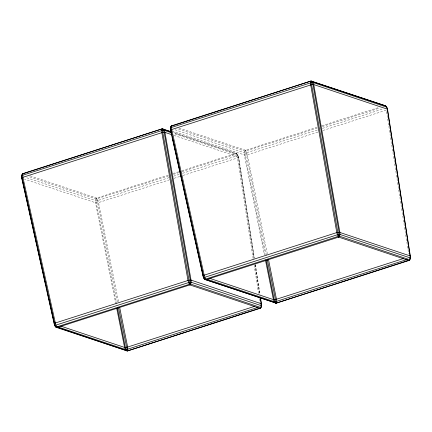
<?xml version="1.0" encoding="UTF-8"?>
<svg xmlns="http://www.w3.org/2000/svg" width="432" height="432" viewBox="0 0 432 432"><rect width="100%" height="100%" fill="white"/><g stroke="black" fill="none" stroke-linecap="round" stroke-linejoin="round"><path stroke-width="0.32" stroke-dasharray="2.16 1.62" d="M168.426 175.019L96.709 198.056L95.807 198.941L95.359 200.707L95.483 202.878L115.819 303.863M172.908 173.578L178.675 171.725M181.877 170.699L235.667 153.419C237.611 153.409 238.253 155.72 238.729 157.21L254.351 257.823M317.25 127.208L245.533 150.25L244.631 151.13L244.183 152.896L244.307 155.072L264.379 254.734M321.732 125.766L378.724 107.46M168.426 175.959L96.206 198.985L28.669 176.515M173.551 174.317L178.67 172.67M181.872 171.639L236.909 153.787L173.642 132.7M317.25 128.153L245.03 151.178L176.855 128.493M322.375 126.506L380.003 107.989M169.106 177.622L98.026 200.453L96.055 200.783L25.666 177.428M173.588 176.18L179.35 174.328M182.552 173.302L236.984 155.812L238.032 155.174L236.779 153.652L173.475 132.511M317.288 130.016L246.85 152.642L244.879 152.977L174.49 129.616M322.412 128.369L383.243 108.826M169.641 179.755L98.561 202.592L96.287 202.97L24.511 179.172M174.123 178.313L179.89 176.461M183.087 175.435L237.519 157.95L238.729 157.21L237.805 154.948L173.864 133.585M317.828 132.149L247.385 154.78L245.111 155.164L172.697 131.15M322.947 130.502L386.343 110.138L408.688 254.059M179.037 128.034L245.533 150.25L246.17 150.984L247.385 154.78L267.322 253.784M173.885 135.373L238.469 156.946L254.189 258.223M30.213 175.846L96.709 198.056L97.346 198.796L98.561 202.592L118.762 302.913M266.441 255.377L245.533 150.25L245.03 151.178L245.111 155.164L265.178 254.826M117.347 301.871L96.709 198.056L96.206 198.985L96.287 202.97L116.753 304.614M255.382 264.487L260.037 294.467M255.226 264.886L259.67 293.539M254 258.19L238.383 157.577L237.73 155.493L236.736 153.97L235.667 153.419L236.304 154.154L237.519 157.95L253.136 258.563M255.037 264.854L259.486 293.501M254.173 265.221L258.622 293.873M259.346 298.539L260.275 304.533"/><path stroke-width="0.65" d="M21.978 175.554L22.275 174.377L23.177 173.497L162.135 128.855L171.558 131.868M170.446 131.63L162.135 128.855L189.826 284.915L190.328 283.986L190.247 280.001L164.133 132.295L162.842 129.044L161.708 129.238L161.854 132.673L187.974 280.384L189.189 284.175L189.826 284.915L259.999 308.356L261.031 307.606L190.328 283.986L55.976 327.148L57.224 327.515L55.906 325.118L55.366 322.985L22.901 177.314L22.75 173.88L162.135 128.855L163.247 129.092L164.273 130.383L164.938 132.386L191.052 280.093L191.176 282.269L190.728 284.029L189.826 284.915L57.224 327.515L56.111 327.278L55.085 325.987L54.157 323.725L55.366 322.985L189.124 280.109L191.052 280.093L261.484 303.799L261.139 304.166L261.274 306.256L260.858 307.789L259.999 308.356L127.391 350.957L56.111 327.278L54.853 325.76L54.157 323.725L21.692 178.054C21.562 176.494 21.384 174.193 23.177 173.497L22.318 174.064L21.902 175.597L22.037 177.687L54.502 323.357L55.156 325.442L56.149 326.965L127.391 350.957L260.426 307.973C263.164 305.591 260.377 300.802 260.555 297.799M409.822 259.465L410.4 258.125L410.308 255.987L387.553 109.399L386.856 107.363L385.603 105.845L310.959 81.043L172.001 125.685C170.208 126.382 170.386 128.687 170.516 130.243L202.981 275.913L203.677 277.949L204.935 279.466L276.215 303.145L408.823 260.545L409.855 259.794L410.173 257.899L340 234.457L338.332 234.468L204.73 277.306L203.677 277.949L204.935 279.466L276.215 303.145L409.682 259.978M21.692 178.054L22.901 177.314L161.854 132.673L164.938 132.386L171.968 134.735M386.554 107.681L386.856 107.363L385.603 105.845L310.959 81.043L171.142 126.252L170.726 127.786L170.861 129.875L203.326 275.546L203.98 277.63L204.973 279.153L206.048 279.704L338.65 237.103L339.552 236.223L340 234.457L339.876 232.281L313.762 84.575L313.097 82.571L312.071 81.281L310.959 81.043L338.65 237.103L408.823 260.545L409.855 259.794L339.552 236.223L338.591 236.228L204.8 279.337L206.048 279.704L205.405 278.969L204.19 275.173L171.725 129.503L171.574 126.068L172.001 125.685L170.969 126.436L172.001 125.685M387.207 109.766L387.553 109.399L386.629 107.136L313.097 82.571L311.423 82.588L171.472 127.467L170.424 128.104L171.218 132.478M261.274 306.256L261.349 305.705L191.176 282.269L189.508 282.28L55.906 325.118L54.853 325.76L55.085 325.987M260.426 307.973L259.999 308.356L260.901 307.471L261.349 305.705L260.291 297.535M409.25 260.161L408.823 260.545L409.725 259.659L410.173 257.899L410.049 255.722L387.293 109.134L313.762 84.575L311.828 84.586L171.725 129.503L170.861 129.875L170.516 130.243L170.775 130.507M23.177 173.497L22.275 174.377M254.507 306.385L126.517 347.414L124.589 347.425L60.799 326.117M403.331 258.579L275.346 299.603L273.413 299.614L209.623 278.305M257.963 307.4L126.927 349.412L125.253 349.429L57.634 326.84M407.43 259.384L275.751 301.606L274.077 301.617L207.095 279.245M171.304 132.732L164.273 130.383L161.606 130.637L22.648 175.273L21.6 175.916L21.827 176.143M410.308 255.987L339.077 232.189L336.798 232.573L204.19 275.173L202.981 275.913L203.245 276.178L202.657 273.553M203.407 276.674L203.909 278.176M172.384 137.727L181.159 177.093M181.451 178.405L182.039 181.03M182.331 182.347L182.914 184.972M183.206 186.284L190.226 217.777M190.517 219.089L199.735 260.426M200.027 261.738L200.61 264.368M200.902 265.68L201.49 268.304M201.782 269.617L202.365 272.241M21.951 178.319L27.362 202.597M27.653 203.909L28.242 206.534M28.534 207.846L29.117 210.47M29.408 211.783L36.871 245.246M37.163 246.559L45.938 285.93M46.229 287.242L46.813 289.867M47.104 291.179L47.693 293.803M47.984 295.115L48.568 297.74M48.859 299.052L54.27 323.33M268.52 259.724L276.491 299.327L276.642 302.762L276.07 302.902L275.103 302.908L274.077 301.617L273.413 299.614L265.437 260.015M267.37 259.999L276.215 303.145L275.503 302.956L274.217 299.705L266.242 260.107M119.696 307.535L127.667 347.134L127.818 350.573L126.279 350.719L125.253 349.429L124.589 347.425L116.748 308.486M118.546 307.811L127.391 350.957L126.679 350.762L125.95 349.504L125.393 347.517L117.418 307.919M310.532 81.427L310.684 84.866L336.798 232.573L337.333 234.706L338.65 237.103L339.152 236.174L339.077 232.189L312.957 84.483L311.672 81.238L310.532 81.427M385.733 105.975L384.491 105.608L385.733 105.975"/></g></svg>
